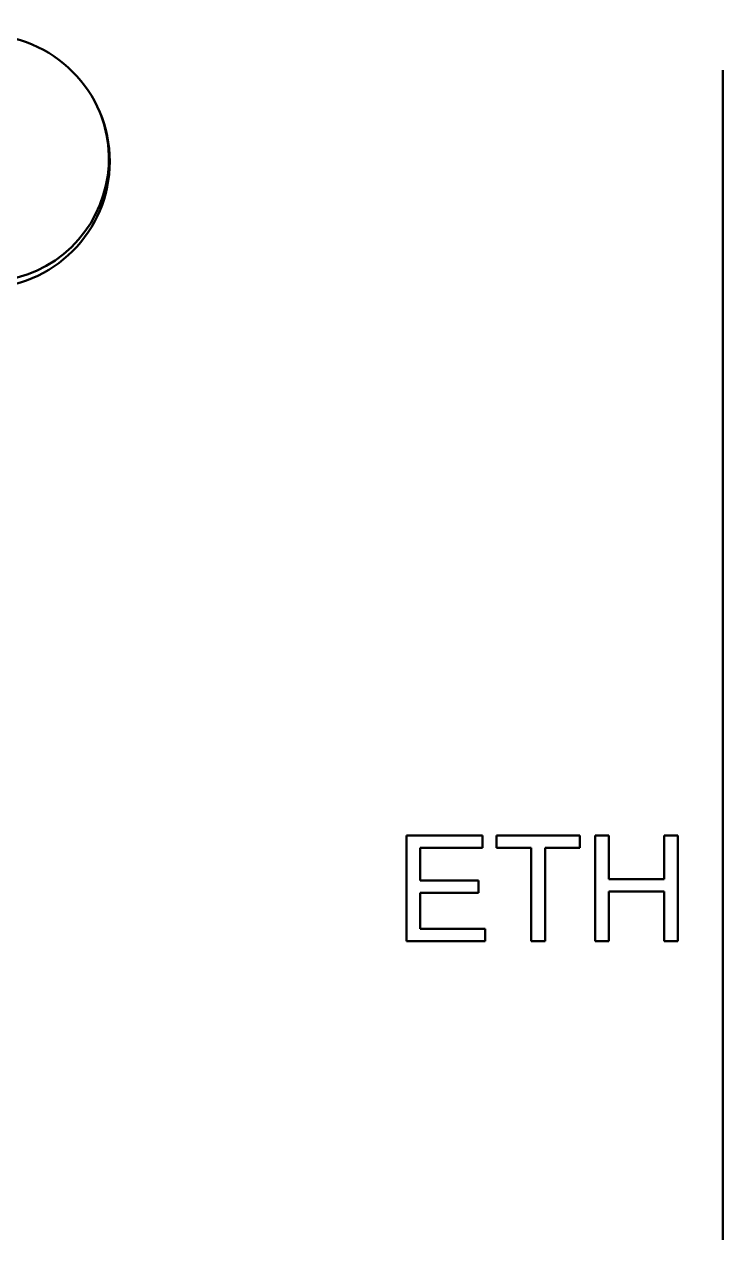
# Model space of a CAD drawing. Header units: millimetres. Extents: x 52 to 3850, y 79 to 1546.
# Drawn here: x 1250.88 to 1266.57, y 895.69 to 922.99 of the extents above; entities that cross this region are included whole.
import ezdxf

# ---------------------------------------------------------------- set-up
doc = ezdxf.new("R2010")
doc.units = ezdxf.units.MM
doc.header["$LTSCALE"] = 25
doc.layers.add('Visible', color=7, linetype='Continuous', lineweight=50)

msp = doc.modelspace()

# ---------------------------------------------------------------- linework, layer by layer
at = {"layer": 'Visible'}
for p, q in [((1266.57, 921.958), (1266.57, 895.692)), ((1259.466, 904.767), (1261.177, 904.767)), ((1259.466, 902.394), (1259.466, 904.767)), ((1261.177, 904.767), (1261.177, 904.489)), ((1261.49, 904.767), (1263.363, 904.767)), ((1261.49, 904.489), (1261.49, 904.767)), ((1263.363, 904.767), (1263.363, 904.489)), ((1263.704, 904.767), (1264.015, 904.767)), ((1263.704, 902.394), (1263.704, 904.767)), ((1264.015, 904.767), (1264.015, 903.792)), ((1265.253, 904.767), (1265.566, 904.767)), ((1265.253, 903.792), (1265.253, 904.767)), ((1265.566, 904.767), (1265.566, 902.394)), ((1259.779, 904.489), (1259.779, 903.759)), ((1261.177, 904.489), (1259.779, 904.489)), ((1262.271, 904.489), (1261.49, 904.489)), ((1262.271, 902.394), (1262.271, 904.489)), ((1262.582, 904.489), (1262.582, 902.394)), ((1263.363, 904.489), (1262.582, 904.489)), ((1264.015, 903.792), (1265.253, 903.792)), ((1259.779, 903.759), (1261.089, 903.759)), ((1261.089, 903.759), (1261.089, 903.479)), ((1264.015, 903.514), (1264.015, 902.394)), ((1265.253, 903.514), (1264.015, 903.514)), ((1265.253, 902.394), (1265.253, 903.514)), ((1259.779, 903.479), (1259.779, 902.672)), ((1261.089, 903.479), (1259.779, 903.479)), ((1259.779, 902.672), (1261.234, 902.672)), ((1261.234, 902.672), (1261.234, 902.394)), ((1261.234, 902.394), (1259.466, 902.394)), ((1262.582, 902.394), (1262.271, 902.394)), ((1264.015, 902.394), (1263.704, 902.394)), ((1265.566, 902.394), (1265.253, 902.394))]:
    msp.add_line(p, q, dxfattribs=at)
at = {"layer": 'Visible', "extrusion": (0, 0, -1)}
msp.add_circle((-1249.956, 919.909), 2.848, dxfattribs=at)
msp.add_arc((-1250.016, 919.975), 2.769, 159.0584, 105.7637, dxfattribs=at)

doc.saveas('drawing.dxf')
